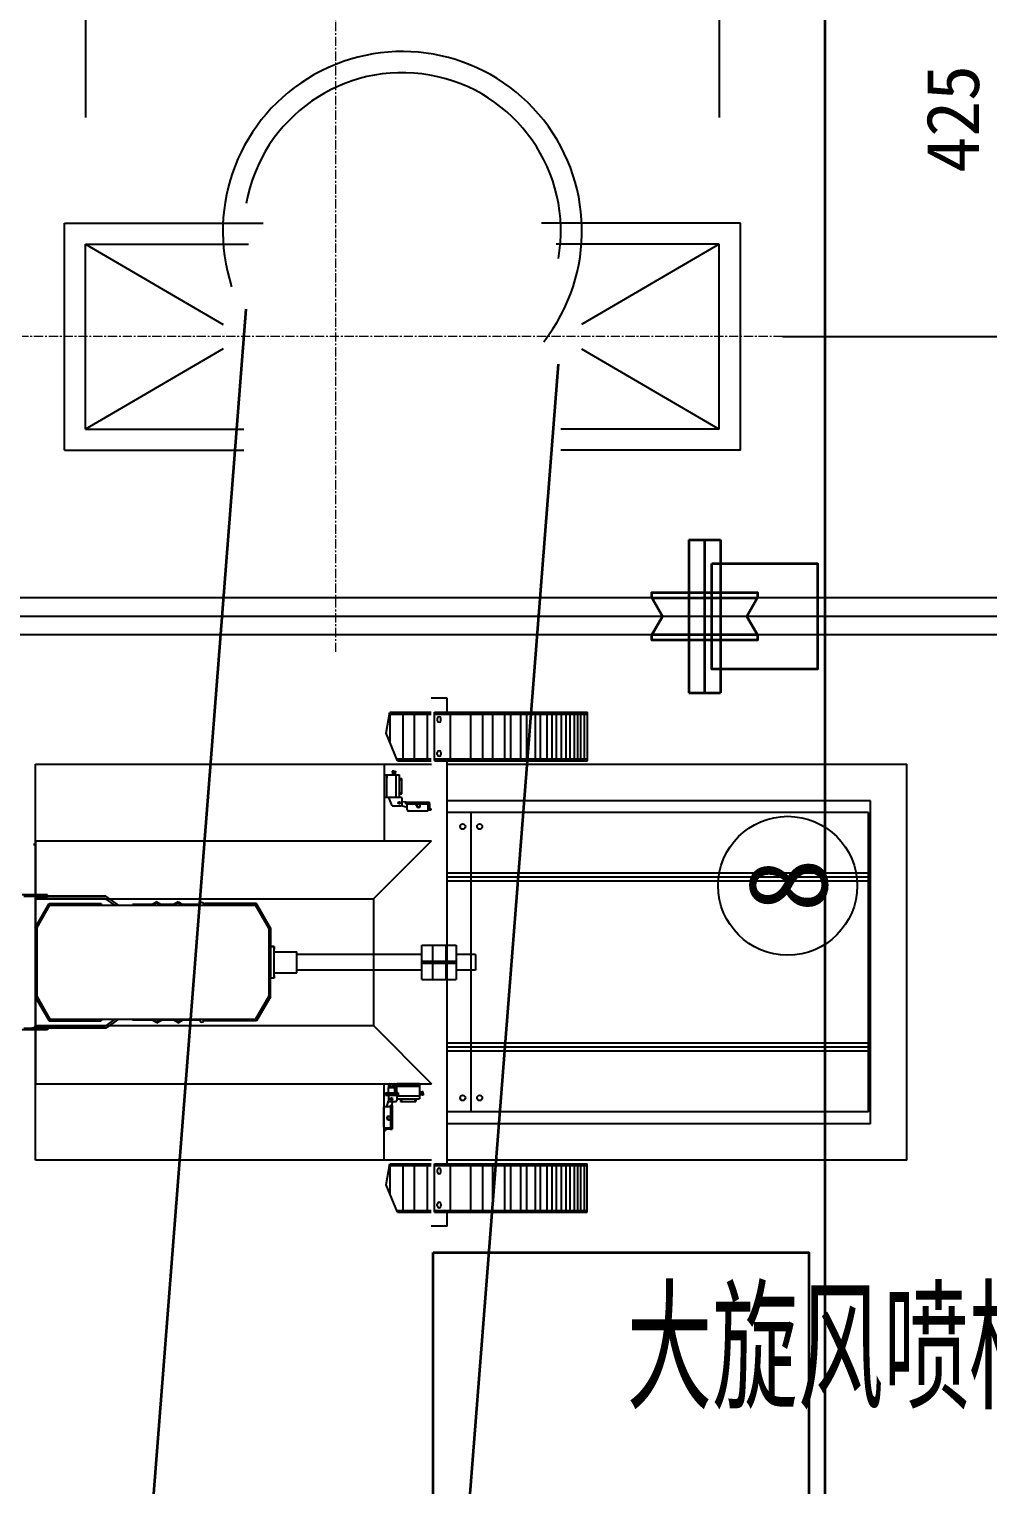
# Model space of a CAD drawing. Header units: millimetres. Extents: x -93009755325 to 1190721, y -74648 to 62868853516.
# Drawn here: x 252780 to 254596, y -21541 to -18784 of the extents above; entities that cross this region are included whole.
import ezdxf

# ---------------------------------------------------------------- set-up
doc = ezdxf.new("R2010")
doc.units = ezdxf.units.MM
doc.linetypes.add('CENTERX2', pattern=[4, 2.5, -0.5, 0.5, -0.5])
for name, color, linetype in [('LC-OBJEKT', 6, 'Continuous'), ('WINDOW_TEXT', 7, 'Continuous'), ('细实线', 3, 'Continuous')]:
    doc.layers.add(name, color=color, linetype=linetype)
doc.layers.add('中心线', color=1, linetype='CENTERX2', lineweight=20)
doc.styles.add('ISO Proportional', font='isocp.shx', dxfattribs={"bigfont": 'gbcbig.shx'})

# ---------------------------------------------------------------- blocks, each defined once
blk = doc.blocks.new('ethshzdSgszsnzb')
at = {"color": 2}
for p, q in [((1217316.2, -20126.4), (1211026.4, -20126.4)), ((1217316.2, -20161.4), (1211026.4, -20161.4)), ((1217316.2, -20196.4), (1211026.4, -20196.4))]:
    blk.add_line(p, q, dxfattribs=at)
at = {"color": 6, "lineweight": 35}
blk.add_lwpolyline([(1212937.4, -20061.4), (1213137.4, -20061.4), (1213137.4, -20261.4), (1212937.4, -20261.4)], close=True, dxfattribs=at)
blk = doc.blocks.new('srsshhdd')
at = {"color": 0, "lineweight": 35}
for p, q in [((1212023.7, -36809.4), (1212023.7, -37099.4)), ((1212023.7, -36809.4), (1212083.7, -36809.4)), ((1212053.7, -36809.4), (1212053.7, -37099.4)), ((1212083.7, -36809.4), (1212083.7, -37099.4)), ((1211973.7, -36954.4), (1211953.7, -36919.4)), ((1212153.7, -36919.4), (1212133.7, -36954.4)), ((1211973.7, -36954.4), (1211953.7, -36989.4)), ((1212133.7, -36954.4), (1212153.7, -36989.4)), ((1212023.7, -37099.4), (1212083.7, -37099.4))]:
    blk.add_line(p, q, dxfattribs=at)
for points in [[(1211953.7, -36919.4), (1211953.7, -36909.4), (1212153.7, -36909.4), (1212153.7, -36919.4)], [(1211953.7, -36919.4), (1212153.7, -36919.4)], [(1212153.7, -36989.4), (1211953.7, -36989.4)], [(1212153.7, -36989.4), (1212153.7, -36999.4), (1211953.7, -36999.4), (1211953.7, -36989.4)]]:
    blk.add_lwpolyline(points, dxfattribs=at)
blk = doc.blocks.new('dsdgssgg')
at = {"color": 0, "lineweight": 35}
blk.add_lwpolyline([(1216651.8, -32414.4), (1217363, -32414.4), (1217363, -32899.1), (1216651.8, -32899.1)], close=True, dxfattribs=at)
blk.add_blockref('srsshhdd', (5111.7, 5745), dxfattribs=at)
blk = doc.blocks.new('ehherhaes')
at = {"color": 0, "lineweight": 35}
blk.add_line((658644.89, 427138.9), (658644.89, 418138.9), dxfattribs=at)
for p, q in [((657244.89, 425038.9), (657244.89, 424828.9)), ((658444.89, 425038.9), (658444.89, 424828.9)), ((657204.89, 424628.9), (657581.499, 424628.9)), ((657204.89, 424198.9), (657204.89, 424628.9)), ((658484.89, 424628.9), (658108.281, 424628.9)), ((658484.89, 424198.9), (658484.89, 424628.9)), ((657244.89, 424238.9), (657244.89, 424588.9)), ((657244.89, 424588.9), (657553.385, 424588.9)), ((657244.89, 424588.9), (657505.661, 424436.784)), ((658444.89, 424588.9), (658136.395, 424588.9)), ((658444.89, 424588.9), (658184.119, 424436.784)), ((658444.89, 424238.9), (658444.89, 424588.9)), ((657505.661, 424391.017), (657244.89, 424238.9)), ((658184.119, 424391.017), (658444.89, 424238.9)), ((657244.89, 424238.9), (657544.89, 424238.9)), ((658444.89, 424238.9), (658144.89, 424238.9)), ((657204.89, 424198.9), (657544.89, 424198.9)), ((658484.89, 424198.9), (658144.89, 424198.9))]:
    blk.add_line(p, q)
at = {"color": 6}
blk.add_circle((658574.469, 423373.664), 131.569, dxfattribs=at)
for radius, start, end in [(340, 321.927513, 198.072487), (300, 350, 170)]:
    blk.add_arc((657844.89, 424613.9), radius, start, end)
at = {"layer": 'LC-OBJEKT', "color": 3}
for p, q in [((657929.517, 423728.776), (657899.517, 423728.776)), ((657929.517, 423702.473), (657929.517, 423728.776)), ((657814.468, 423662.469), (657820.971, 423702.473)), ((657820.402, 423698.973), (657899.517, 423698.973)), ((657820.971, 423702.473), (657899.517, 423702.473)), ((657821.778, 423644.532), (657821.778, 423698.973)), ((657845.818, 423698.973), (657845.818, 423613.973)), ((657867.778, 423613.973), (657867.778, 423698.973)), ((657891.818, 423698.973), (657891.818, 423613.973)), ((657905.534, 423611.223), (657905.534, 423702.473)), ((657905.534, 423702.473), (658195.125, 423702.473)), ((657905.534, 423698.973), (658195.125, 423698.973)), ((657911.034, 423690.473), (657911.034, 423686.973)), ((657918.034, 423686.973), (657918.034, 423690.473)), ((657935.534, 423698.973), (657935.534, 423613.973)), ((657974.419, 423613.973), (657974.419, 423698.973)), ((657996.378, 423698.973), (657996.378, 423613.973)), ((658016.419, 423613.973), (658016.419, 423698.973)), ((658038.378, 423698.973), (658038.378, 423613.973)), ((658050.419, 423613.973), (658050.419, 423698.973)), ((658068.378, 423698.973), (658068.378, 423613.973)), ((658080.419, 423613.973), (658080.419, 423698.973)), ((658096.378, 423698.973), (658096.378, 423613.973)), ((658106.419, 423613.973), (658106.419, 423698.973)), ((658118.378, 423698.973), (658118.378, 423613.973)), ((658128.419, 423613.973), (658128.419, 423698.973)), ((658136.378, 423698.973), (658136.378, 423613.973)), ((658146.419, 423613.973), (658146.419, 423698.973)), ((658154.378, 423698.973), (658154.378, 423613.973)), ((658162.419, 423613.973), (658162.419, 423698.973)), ((658170.378, 423698.973), (658170.378, 423613.973)), ((658177.083, 423613.973), (658177.083, 423698.973)), ((658182.315, 423698.973), (658182.315, 423613.973)), ((658189.508, 423613.973), (658189.508, 423698.973)), ((658195.125, 423610.473), (658195.125, 423702.473)), ((657835.658, 423610.473), (657814.468, 423662.469)), ((657150.294, 423603.777), (657900.294, 423603.777)), ((657150.294, 422853.777), (657150.294, 423603.777)), ((657810.294, 423603.777), (657810.294, 423458.777)), ((657834.232, 423613.973), (657899.517, 423613.973)), ((657835.658, 423610.473), (657899.517, 423610.473)), ((657905.534, 423613.973), (658195.125, 423613.973)), ((657905.534, 423610.473), (658195.125, 423610.473)), ((657911.034, 423622.473), (657911.034, 423625.973)), ((657918.034, 423625.973), (657918.034, 423622.473)), ((657929.517, 422847.081), (657929.517, 423610.473)), ((657929.517, 423603.777), (658800.294, 423603.777)), ((658800.294, 422853.777), (658800.294, 423603.777)), ((657810.294, 423583.777), (657810.294, 423540.777)), ((657810.294, 423583.777), (657839.294, 423583.777)), ((657811.294, 423540.777), (657811.294, 423583.777)), ((657815.294, 423540.777), (657815.294, 423583.777)), ((657815.294, 423582.277), (657815.294, 423578.277)), ((657825.883, 423590.777), (657825.883, 423588.906)), ((657828.883, 423590.777), (657825.883, 423590.777)), ((657828.883, 423588.906), (657825.883, 423588.906)), ((657825.883, 423585.115), (657825.883, 423583.777)), ((657828.883, 423585.115), (657825.883, 423585.115)), ((657826.383, 423588.906), (657826.383, 423585.115)), ((657828.883, 423590.777), (657831.883, 423590.777)), ((657828.883, 423588.906), (657831.883, 423588.906)), ((657828.883, 423585.115), (657831.883, 423585.115)), ((657831.383, 423588.906), (657831.383, 423585.115)), ((657831.883, 423590.777), (657831.883, 423588.906)), ((657831.883, 423585.115), (657831.883, 423583.777)), ((657833.294, 423540.777), (657833.294, 423583.777)), ((657839.294, 423540.777), (657839.294, 423583.777)), ((657839.294, 423576.677), (657843.83, 423576.677)), ((657839.294, 423574.677), (657843.83, 423574.677)), ((657843.83, 423547.877), (657843.83, 423576.677)), ((657839.294, 423549.877), (657843.83, 423549.877)), ((657839.294, 423547.877), (657843.83, 423547.877)), ((657842.294, 423540.777), (657810.294, 423540.777)), ((657825.557, 423525.1), (657819.426, 423540.777)), ((657825.557, 423525.1), (657842.294, 423525.1)), ((657853.794, 423522.087), (657843.272, 423525.356)), ((657844.294, 423527.1), (657844.294, 423538.777)), ((657851.294, 423531.777), (657844.294, 423532.849)), ((657851.294, 423528.777), (657851.294, 423531.777)), ((657851.294, 423531.777), (657896.294, 423531.777)), ((657851.294, 423528.777), (657896.294, 423528.777)), ((657853.794, 423517.777), (657853.794, 423528.777)), ((657871.765, 423525.277), (657871.765, 423528.777)), ((657872.665, 423525.277), (657872.665, 423528.777)), ((657877.865, 423528.777), (657877.865, 423525.277)), ((657878.765, 423525.277), (657878.765, 423528.777)), ((657893.794, 423517.777), (657893.794, 423528.777)), ((657893.794, 423517.605), (657899.237, 423517.605)), ((657896.294, 423528.777), (657896.294, 423531.777)), ((657896.294, 423528.777), (657896.294, 423519.671)), ((657896.294, 423519.671), (657899.237, 423519.671)), ((657899.237, 423517.605), (657899.237, 423519.671)), ((658731.294, 423534.777), (657929.517, 423534.777)), ((658731.294, 422922.777), (658731.294, 423534.777)), ((657855.794, 423515.777), (657891.794, 423515.777)), ((658727.294, 423512.277), (657929.517, 423512.277)), ((657975.294, 422945.277), (657975.294, 423512.277)), ((658727.294, 422945.277), (658727.294, 423512.277)), ((657148.292, 423449.777), (657148.292, 423453.777)), ((657149.794, 423453.777), (657149.794, 423453.777)), ((657150.294, 423458.777), (657810.294, 423458.777)), ((657150.294, 423458.777), (657150.294, 422998.777)), ((657790.294, 423348.777), (657900.294, 423458.777)), ((657810.294, 423458.777), (657900.294, 423458.777)), ((658727.294, 423397.277), (657929.517, 423397.277)), ((658727.294, 423389.777), (657929.517, 423389.777)), ((658727.294, 423382.277), (657929.517, 423382.277)), ((657173.292, 423356.777), (657125.294, 423356.777)), ((657128.294, 423353.777), (657173.292, 423353.777)), ((657283.434, 423353.777), (657143.292, 423353.777)), ((657173.292, 423353.777), (657173.292, 423356.777)), ((657173.292, 423353.777), (657173.292, 423356.777)), ((657307.712, 423336.777), (657283.434, 423353.777)), ((657282.172, 423349.777), (657148.292, 423349.777)), ((657149.48, 423294.081), (657175.863, 423339.777)), ((657149.794, 423349.777), (657149.794, 423107.777)), ((657149.794, 423348.777), (657283.601, 423348.777)), ((657150.294, 423348.777), (657790.294, 423348.777)), ((657152.48, 423293.277), (657177.595, 423336.777)), ((657175.863, 423339.777), (657274.48, 423339.777)), ((657177.595, 423336.777), (657566.993, 423336.777)), ((657274.48, 423336.777), (657274.48, 423339.777)), ((657274.48, 423339.777), (657274.48, 423336.777)), ((657274.48, 423339.777), (657274.48, 423336.777)), ((657300.738, 423336.777), (657282.172, 423349.777)), ((657334.11, 423338.277), (657334.11, 423336.777)), ((657371.448, 423338.277), (657334.11, 423338.277)), ((657380.108, 423343.277), (657371.448, 423338.277)), ((657380.108, 423341.545), (657371.849, 423336.777)), ((657380.108, 423343.277), (657388.768, 423338.277)), ((657380.108, 423341.545), (657388.366, 423336.777)), ((657411.448, 423338.277), (657388.768, 423338.277)), ((657420.108, 423343.277), (657411.448, 423338.277)), ((657420.108, 423341.545), (657411.849, 423336.777)), ((657420.108, 423343.277), (657428.768, 423338.277)), ((657420.108, 423341.545), (657428.366, 423336.777)), ((657460.108, 423338.277), (657428.366, 423338.277)), ((657460.108, 423336.777), (657460.108, 423338.277)), ((657470.108, 423339.777), (657470.108, 423336.777)), ((657470.108, 423336.777), (657470.108, 423339.777)), ((657568.725, 423339.777), (657470.108, 423339.777)), ((657592.108, 423293.277), (657566.993, 423336.777)), ((657595.108, 423294.081), (657568.725, 423339.777)), ((657790.294, 423348.777), (657790.294, 423108.777)), ((657152.48, 423293.277), (657152.48, 423164.277)), ((657592.108, 423293.277), (657592.108, 423164.277)), ((657595.108, 423228.777), (657595.108, 423294.081)), ((657595.108, 423294.081), (657595.108, 423228.777)), ((657602.108, 423258.781), (657595.108, 423258.781)), ((657595.108, 423258.781), (657595.108, 423198.781)), ((657595.108, 423258.781), (657602.108, 423258.781)), ((657602.108, 423258.781), (657602.108, 423253.681)), ((657602.108, 423198.781), (657602.108, 423258.781)), ((657602.108, 423248.781), (657645.108, 423248.781)), ((657645.108, 423208.781), (657645.108, 423248.781)), ((657882.017, 423243.777), (657645.108, 423243.777)), ((657882.017, 423196.277), (657882.017, 423261.277)), ((657882.017, 423261.277), (657947.017, 423261.277)), ((657902.017, 423261.277), (657902.017, 423230.777)), ((657927.017, 423261.277), (657927.017, 423230.777)), ((657947.017, 423261.277), (657947.017, 423196.277)), ((657983.214, 423243.777), (657947.017, 423243.777)), ((657983.214, 423243.777), (657983.214, 423213.777)), ((657595.108, 423163.473), (657595.108, 423228.777)), ((657882.017, 423213.777), (657645.108, 423213.777)), ((657882.017, 423230.777), (657947.017, 423230.777)), ((657882.017, 423226.777), (657947.017, 423226.777)), ((657902.017, 423226.777), (657902.017, 423196.277)), ((657909.517, 423230.777), (657909.517, 423226.777)), ((657919.517, 423230.777), (657919.517, 423226.777)), ((657927.017, 423226.777), (657927.017, 423196.277)), ((657983.214, 423213.777), (657947.017, 423213.777)), ((657602.108, 423198.781), (657595.108, 423198.781)), ((657602.108, 423198.781), (657595.108, 423198.781)), ((657602.108, 423208.781), (657645.108, 423208.781)), ((657602.108, 423203.881), (657602.108, 423198.781)), ((657882.017, 423196.277), (657947.017, 423196.277)), ((657149.48, 423163.473), (657175.863, 423117.777)), ((657152.48, 423164.277), (657177.595, 423120.777)), ((657592.108, 423164.277), (657566.993, 423120.777)), ((657595.108, 423163.473), (657568.725, 423117.777)), ((657128.294, 423103.777), (657173.292, 423103.777)), ((657283.434, 423103.777), (657143.292, 423103.777)), ((657282.172, 423107.777), (657148.292, 423107.777)), ((657148.292, 423107.777), (657148.292, 423103.777)), ((657149.794, 423108.777), (657283.601, 423108.777)), ((657149.794, 423103.777), (657149.794, 423103.777)), ((657150.294, 423108.777), (657790.294, 423108.777)), ((657173.292, 423103.777), (657173.292, 423100.777)), ((657173.292, 423103.777), (657173.292, 423100.777)), ((657175.863, 423117.777), (657274.48, 423117.777)), ((657177.595, 423120.777), (657566.993, 423120.777)), ((657274.48, 423120.777), (657274.48, 423117.777)), ((657274.48, 423117.777), (657274.48, 423120.777)), ((657274.48, 423117.777), (657274.48, 423120.777)), ((657300.738, 423120.777), (657282.172, 423107.777)), ((657307.712, 423120.777), (657283.434, 423103.777)), ((657334.11, 423119.277), (657334.11, 423120.777)), ((657371.448, 423119.277), (657334.11, 423119.277)), ((657380.108, 423114.277), (657371.448, 423119.277)), ((657380.108, 423116.009), (657371.849, 423120.777)), ((657380.108, 423116.009), (657388.366, 423120.777)), ((657380.108, 423114.277), (657388.768, 423119.277)), ((657411.448, 423119.277), (657388.768, 423119.277)), ((657420.108, 423114.277), (657411.448, 423119.277)), ((657420.108, 423116.009), (657411.849, 423120.777)), ((657420.108, 423116.009), (657428.366, 423120.777)), ((657420.108, 423114.277), (657428.768, 423119.277)), ((657460.108, 423119.277), (657428.366, 423119.277)), ((657460.108, 423120.777), (657460.108, 423119.277)), ((657470.108, 423117.777), (657470.108, 423120.777)), ((657470.108, 423120.777), (657470.108, 423117.777)), ((657568.725, 423117.777), (657470.108, 423117.777)), ((657790.294, 423108.777), (657900.294, 422998.777)), ((657173.292, 423100.777), (657125.294, 423100.777)), ((658727.294, 423075.277), (657929.517, 423075.277)), ((658727.294, 423067.777), (657929.517, 423067.777)), ((658727.294, 423060.277), (657929.517, 423060.277)), ((657150.294, 422998.777), (657810.294, 422998.777)), ((657810.294, 422998.777), (657900.294, 422998.777)), ((657810.294, 422853.777), (657810.294, 422998.777)), ((657818.794, 422998.277), (657818.794, 422998.777)), ((657818.794, 422998.277), (657830.794, 422998.277)), ((657818.894, 422993.302), (657818.894, 422991.702)), ((657830.694, 422993.302), (657818.894, 422993.302)), ((657819.269, 422993.802), (657819.269, 422997.802)), ((657819.294, 422993.302), (657819.294, 422993.802)), ((657822.031, 422993.802), (657822.031, 422997.802)), ((657827.556, 422993.802), (657827.556, 422997.802)), ((657830.319, 422993.802), (657830.319, 422997.802)), ((657830.694, 422991.702), (657830.694, 422993.302)), ((657830.794, 422998.277), (657830.794, 422998.777)), ((657834.294, 422981.702), (657834.294, 422998.777)), ((657877.294, 422998.777), (657834.294, 422998.777)), ((657834.294, 422997.777), (657877.294, 422997.777)), ((657834.294, 422993.777), (657877.294, 422993.777)), ((657875.794, 422993.777), (657871.794, 422993.777)), ((657877.294, 422998.777), (657877.294, 422969.777)), ((657812.794, 422981.202), (657813.294, 422981.702)), ((657812.794, 422981.202), (657812.794, 422977.202)), ((657812.794, 422981.202), (657836.794, 422981.202)), ((657812.794, 422977.202), (657812.794, 422981.202)), ((657812.794, 422977.202), (657836.794, 422977.202)), ((657813.294, 422976.702), (657812.794, 422977.202)), ((657812.794, 422977.188), (657814.165, 422977.188)), ((657813.179, 422981.202), (657813.179, 422977.202)), ((657813.294, 422981.702), (657836.294, 422981.702)), ((657836.294, 422976.702), (657813.294, 422976.702)), ((657813.803, 422981.202), (657813.803, 422977.202)), ((657814.767, 422981.202), (657814.767, 422977.202)), ((657815.605, 422955.277), (657818.873, 422965.799)), ((657816.015, 422981.202), (657816.015, 422977.202)), ((657817.632, 422981.202), (657817.632, 422977.202)), ((657817.956, 422977.188), (657819.294, 422977.188)), ((657818.618, 422975.316), (657818.618, 422966.777)), ((657818.794, 422991.702), (657830.794, 422991.702)), ((657818.794, 422981.702), (657818.794, 422991.702)), ((657819.93, 422981.202), (657819.93, 422977.202)), ((657820.618, 422964.777), (657832.294, 422964.777)), ((657822.512, 422981.202), (657822.512, 422977.202)), ((657824.794, 422981.202), (657824.794, 422977.202)), ((657825.294, 422957.777), (657826.366, 422964.777)), ((657827.076, 422981.202), (657827.076, 422977.202)), ((657827.294, 422977.188), (657827.794, 422977.188)), ((657829.658, 422981.202), (657829.658, 422977.202)), ((657830.794, 422981.702), (657830.794, 422991.702)), ((657830.794, 422982.688), (657832.956, 422982.688)), ((657831.955, 422981.202), (657831.955, 422977.202)), ((657832.956, 422983.188), (657834.294, 422983.188)), ((657832.956, 422981.702), (657832.956, 422983.188)), ((657833.572, 422981.202), (657833.572, 422977.202)), ((657834.294, 422976.702), (657834.294, 422966.777)), ((657834.294, 422975.777), (657877.294, 422975.777)), ((657834.294, 422969.777), (657877.294, 422969.777)), ((657834.821, 422981.202), (657834.821, 422977.202)), ((657835.785, 422981.202), (657835.785, 422977.202)), ((657836.794, 422981.202), (657836.294, 422981.702)), ((657836.794, 422977.202), (657836.294, 422976.702)), ((657836.409, 422981.202), (657836.409, 422977.202)), ((657836.794, 422981.202), (657836.794, 422977.202)), ((657841.394, 422969.777), (657841.394, 422965.241)), ((657841.394, 422965.241), (657870.194, 422965.241)), ((657843.394, 422969.777), (657843.394, 422965.241)), ((657868.194, 422969.777), (657868.194, 422965.241)), ((657870.194, 422969.777), (657870.194, 422965.241)), ((657878.632, 422983.188), (657877.294, 422983.188)), ((657878.632, 422977.188), (657877.294, 422977.188)), ((657878.632, 422980.188), (657878.632, 422983.188)), ((657882.423, 422982.688), (657878.632, 422982.688)), ((657878.632, 422980.188), (657878.632, 422977.188)), ((657882.423, 422977.688), (657878.632, 422977.688)), ((657882.423, 422980.188), (657882.423, 422983.188)), ((657884.294, 422983.188), (657882.423, 422983.188)), ((657882.423, 422980.188), (657882.423, 422977.188)), ((657884.294, 422977.188), (657882.423, 422977.188)), ((657884.294, 422980.188), (657884.294, 422983.188)), ((657884.294, 422980.188), (657884.294, 422977.188)), ((657809.294, 422953.277), (657809.294, 422917.277)), ((657811.294, 422955.277), (657822.294, 422955.277)), ((657818.794, 422937.305), (657822.294, 422937.305)), ((657822.294, 422957.777), (657825.294, 422957.777)), ((657822.294, 422957.777), (657822.294, 422912.777)), ((657825.294, 422957.777), (657825.294, 422912.777)), ((658727.294, 422945.277), (657929.517, 422945.277)), ((657811.122, 422915.277), (657811.122, 422909.834)), ((657811.122, 422909.834), (657813.188, 422909.834)), ((657811.294, 422915.277), (657822.294, 422915.277)), ((657813.188, 422912.777), (657813.188, 422909.834)), ((657822.294, 422912.777), (657813.188, 422912.777)), ((657818.794, 422936.405), (657822.294, 422936.405)), ((657822.294, 422931.205), (657818.794, 422931.205)), ((657818.794, 422930.305), (657822.294, 422930.305)), ((657822.294, 422912.777), (657825.294, 422912.777)), ((658731.294, 422922.777), (657929.517, 422922.777)), ((657900.294, 422853.777), (657150.294, 422853.777)), ((657900.294, 422853.777), (657150.294, 422853.777)), ((657814.451, 422807.077), (657820.954, 422847.081)), ((657820.385, 422843.581), (657899.517, 422843.581)), ((657820.954, 422847.081), (657899.517, 422847.081)), ((657821.761, 422789.139), (657821.761, 422843.581)), ((657845.801, 422843.581), (657845.801, 422758.581)), ((657867.761, 422758.581), (657867.761, 422843.581)), ((657891.801, 422843.581), (657891.801, 422758.581)), ((657905.517, 422847.081), (658195.108, 422847.081)), ((657905.517, 422755.081), (657905.517, 422847.081)), ((657905.517, 422843.581), (658195.108, 422843.581)), ((657911.017, 422835.081), (657911.017, 422831.581)), ((657918.017, 422831.581), (657918.017, 422835.081)), ((658800.294, 422853.777), (657929.517, 422853.777)), ((657935.517, 422843.581), (657935.517, 422758.581)), ((657974.402, 422758.581), (657974.402, 422843.581)), ((657996.361, 422843.581), (657996.361, 422758.581)), ((658016.402, 422758.581), (658016.402, 422843.581)), ((658038.361, 422843.581), (658038.361, 422758.581)), ((658050.402, 422758.581), (658050.402, 422843.581)), ((658068.361, 422843.581), (658068.361, 422758.581)), ((658080.402, 422758.581), (658080.402, 422843.581)), ((658096.361, 422843.581), (658096.361, 422758.581)), ((658106.402, 422758.581), (658106.402, 422843.581)), ((658118.361, 422843.581), (658118.361, 422758.581)), ((658128.402, 422758.581), (658128.402, 422843.581)), ((658136.361, 422843.581), (658136.361, 422758.581)), ((658146.402, 422758.581), (658146.402, 422843.581)), ((658154.361, 422843.581), (658154.361, 422758.581)), ((658162.402, 422758.581), (658162.402, 422843.581)), ((658170.361, 422843.581), (658170.361, 422758.581)), ((658177.066, 422758.581), (658177.066, 422843.581)), ((658182.298, 422843.581), (658182.298, 422758.581)), ((658189.491, 422758.581), (658189.491, 422843.581)), ((658195.108, 422755.081), (658195.108, 422847.081)), ((657835.641, 422755.081), (657814.451, 422807.077)), ((657834.215, 422758.581), (657899.517, 422758.581)), ((657835.641, 422755.081), (657899.517, 422755.081)), ((657905.517, 422758.581), (658195.108, 422758.581)), ((657905.517, 422755.081), (658195.108, 422755.081)), ((657911.017, 422767.081), (657911.017, 422770.581)), ((657918.017, 422770.581), (657918.017, 422767.081)), ((657929.517, 422728.778), (657929.517, 422755.081)), ((657929.517, 422728.778), (657899.517, 422728.778))]:
    blk.add_line(p, q, dxfattribs=at)
for centre, radius in [((657839.294, 423530.777), 2.122), ((657959.294, 423485.777), 5), ((657991.294, 423485.777), 5), ((657824.294, 422969.777), 2.122), ((657959.294, 422971.777), 5), ((657991.294, 422971.777), 5)]:
    blk.add_circle(centre, radius, dxfattribs=at)
for centre, radius, start, end in [((657914.534, 423690.473), 3.5, 0, 180), ((657914.534, 423686.973), 3.5, 180, 0), ((657914.534, 423625.973), 3.5, 0, 180), ((657914.534, 423622.473), 3.5, 180, 0), ((657842.294, 423538.777), 2, 0, 90), ((657842.294, 423527.1), 2, 270, 0), ((657855.794, 423517.777), 2, 180, 270), ((657875.265, 423525.277), 3.5, 180, 0), ((657875.265, 423525.277), 2.6, 180, 281.0202), ((657875.265, 423525.277), 2.6, 281.0202, 0), ((657891.794, 423517.777), 2, 270, 0), ((657465.108, 423338.777), 3.5, 325.150095, 214.849905), ((657465.108, 423118.777), 3.5, 145.150095, 34.849905), ((657820.65, 422996.144), 2.158, 50.200405, 129.799595), ((657820.65, 422995.459), 2.158, 230.200405, 309.799595), ((657824.794, 422990.42), 7.881, 69.481579, 110.518421), ((657824.794, 423001.183), 7.881, 249.481579, 290.518421), ((657828.938, 422996.144), 2.158, 50.200405, 129.799595), ((657828.938, 422995.459), 2.158, 230.200405, 309.799595), ((657820.618, 422975.316), 2, 136.131261, 180), ((657820.618, 422966.777), 2, 180, 270), ((657832.294, 422966.777), 2, 270, 0), ((657811.294, 422953.277), 2, 90, 180), ((657818.794, 422933.805), 3.5, 90, 270), ((657811.294, 422917.277), 2, 180, 270), ((657818.794, 422933.805), 2.6, 90, 191.0202), ((657818.794, 422933.805), 2.6, 191.0202, 270), ((657914.517, 422835.081), 3.5, 0, 180), ((657914.517, 422831.581), 3.5, 180, 0), ((657914.517, 422770.581), 3.5, 0, 180), ((657914.517, 422767.081), 3.5, 180, 0)]:
    blk.add_arc(centre, radius, start, end, dxfattribs=at)
at = {"layer": 'WINDOW_TEXT', "color": 0, "lineweight": 35}
for p, q in [((657203.266, 420028.777), (657549.448, 424465.995)), ((657794.321, 419924.558), (658140.332, 424361.806))]:
    blk.add_line(p, q, dxfattribs=at)
at = {"layer": '中心线', "ltscale": 7}
for p, q in [((657718.989, 423816.507, 103.136), (657718.989, 427064.297, 103.136)), ((658564.89, 424413.9), (657124.89, 424413.9))]:
    blk.add_line(p, q, dxfattribs=at)
at = {"layer": '细实线'}
blk.add_line((658564.89, 424413.9), (659012.61, 424413.9), dxfattribs=at)
at = {"color": 0, "lineweight": 35}
blk.add_blockref('dsdgssgg', (-558748.281, 455093.283), dxfattribs=at)
at = {"color": 6, "lineweight": 35}
blk.add_text('8', height=150, rotation=89.99565, dxfattribs=at).set_placement((658649.465, 423323.658))
at = {"layer": '细实线', "insert": (658887.61, 424826.4), "char_height": 100, "attachment_point": 5, "rotation": 90}
blk.add_mtext('425', dxfattribs=at)

msp = doc.modelspace()

# ---------------------------------------------------------------- block references
at = {"color": 250, "lineweight": -3}
for name, p in [('ehherhaes', (-404357.944, -443780.002)), ('ethshzdSgszsnzb', (-958864.669, 265.281))]:
    msp.add_blockref(name, p, dxfattribs=at)

# ---------------------------------------------------------------- texts
at = {"color": 250, "lineweight": -3, "style": 'ISO Proportional'}
msp.add_text('大旋风喷柜预留6把枪的口', height=225, dxfattribs=at).set_placement((253911.721, -21398.396))

doc.saveas('drawing.dxf')
